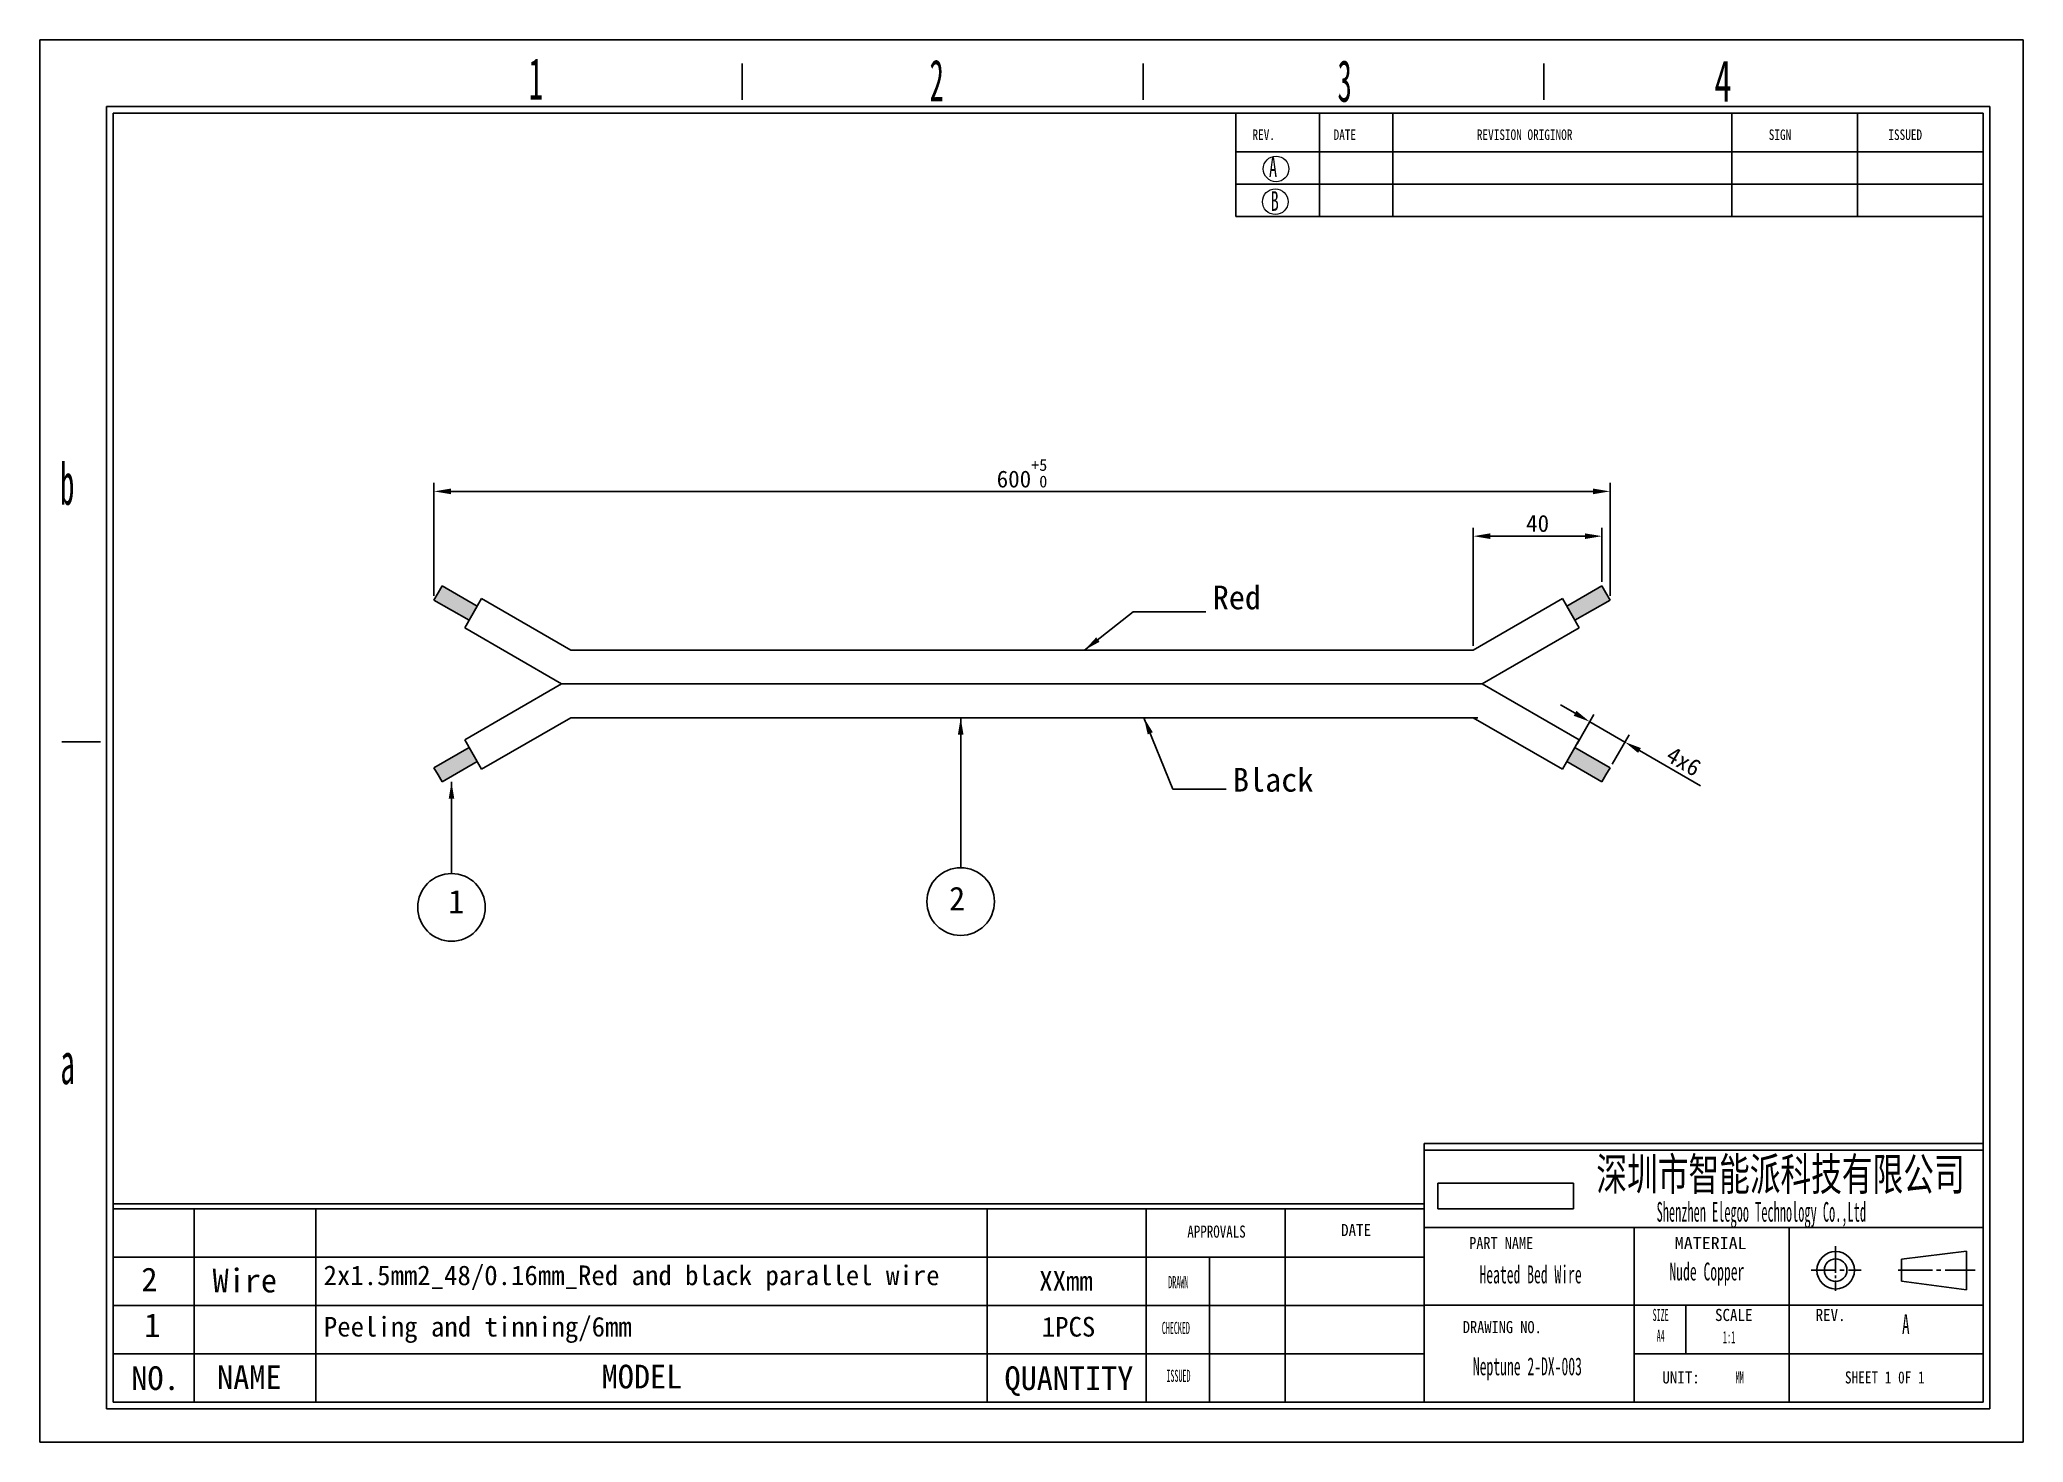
# Model space of a CAD drawing. Header units: millimetres. Extents: x 2 to 295, y 1 to 209.
import ezdxf

# ---------------------------------------------------------------- set-up
doc = ezdxf.new("R2010")
doc.units = ezdxf.units.MM
doc.header["$PDSIZE"] = -1
doc.layers.add('SLD-0', color=179, linetype='Continuous')
doc.styles.add('SLDTEXTSTYLE0', font='TXT', dxfattribs={"width": 0.56, "bigfont": 'bigfont'})
doc.styles.add('SLDTEXTSTYLE10', font='TXT', dxfattribs={"width": 0.862222})
doc.styles.add('SLDTEXTSTYLE11', font='TXT', dxfattribs={"width": 1.089})
doc.styles.add('SLDTEXTSTYLE13', font='TXT', dxfattribs={"width": 0.56})
doc.styles.add('SLDTEXTSTYLE14', font='TXT', dxfattribs={"width": 0.805625})
doc.styles.add('SLDTEXTSTYLE3', font='TXT', dxfattribs={"width": 0.484})
doc.styles.add('SLDTEXTSTYLE4', font='TXT', dxfattribs={"width": 0.40535})
doc.styles.add('SLDTEXTSTYLE5', font='TXT', dxfattribs={"width": 0.6})
doc.styles.add('SLDTEXTSTYLE6', font='TXT', dxfattribs={"width": 0.5025})
doc.styles.add('SLDTEXTSTYLE7', font='TXT', dxfattribs={"width": 0.9075})
doc.styles.add('SLDTEXTSTYLE8', font='TXT', dxfattribs={"width": 0.870455})
doc.styles.add('SLDTEXTSTYLE9', font='TXT', dxfattribs={"width": 0.7865})
doc.dimstyles.new('ISO-25', dxfattribs={"dimtxt": 2.5, "dimasz": 2.5, "dimexe": 1.25, "dimexo": 0.625, "dimtad": 1, "dimtxsty": 'Standard', "dimcen": 2.5, "dimadec": 0, "dimazin": 0, "dimtfac": 1, "dimtmove": 0, "dimatfit": 3, "dimfxl": 1, "dimarcsym": 0})
picture_1 = doc.add_image_def('image1.jpg', size_in_pixel=(1698, 321))

# ---------------------------------------------------------------- blocks, each defined once
blk = doc.blocks.new('*D7')
at = {"color": 0, "lineweight": -2}
for p, q in [((228.83, 109.08), (226.67, 110.33)), ((229.12, 104.58), (231.62, 108.91)), ((231, 107.83), (236.19, 104.83)), ((234.31, 101.58), (236.82, 105.91)), ((238.36, 103.58), (247.38, 98.37))]:
    blk.add_line(p, q, dxfattribs=at)
at = {"color": 0}
for points in [[(229.04, 109.44), (228.62, 108.72), (231, 107.83)], [(238.57, 103.94), (238.15, 103.22), (236.19, 104.83)]]:
    blk.add_solid(points, dxfattribs=at)
at = {"layer": 'Defpoints', "color": 0}
for p in [(228.81, 104.04), (236.19, 104.83), (234, 101.04)]:
    blk.add_point(p, dxfattribs=at)
at = {"color": 0, "insert": (244.89, 101.97), "char_height": 2.5, "attachment_point": 5, "rotation": 330}
blk.add_mtext('4x6', dxfattribs=at)
blk = doc.blocks.new('*D8')
at = {"color": 0, "lineweight": -2}
for p, q in [((213.78, 119.06), (213.78, 136.52)), ((216.28, 135.27), (230.3, 135.27)), ((232.8, 128.54), (232.8, 136.52))]:
    blk.add_line(p, q, dxfattribs=at)
at = {"color": 0}
for points in [[(216.28, 135.68), (216.28, 134.85), (213.78, 135.27)], [(230.3, 135.68), (230.3, 134.85), (232.8, 135.27)]]:
    blk.add_solid(points, dxfattribs=at)
at = {"layer": 'Defpoints', "color": 0}
for p in [(232.8, 135.27), (232.8, 127.92), (213.78, 118.43)]:
    blk.add_point(p, dxfattribs=at)
at = {"color": 0, "insert": (223.29, 137.14), "char_height": 2.5, "attachment_point": 5}
blk.add_mtext('40', dxfattribs=at)
blk = doc.blocks.new('*D9')
at = {"color": 0, "lineweight": -2}
for p, q in [((60.11, 126.45), (60.11, 143.14)), ((62.61, 141.89), (231.5, 141.89)), ((234, 126.45), (234, 143.14))]:
    blk.add_line(p, q, dxfattribs=at)
at = {"color": 0}
for points in [[(62.61, 142.3), (62.61, 141.47), (60.11, 141.89)], [(231.5, 142.3), (231.5, 141.47), (234, 141.89)]]:
    blk.add_solid(points, dxfattribs=at)
at = {"layer": 'Defpoints', "color": 0}
for p in [(234, 141.89), (60.11, 125.83), (234, 125.83)]:
    blk.add_point(p, dxfattribs=at)
at = {"color": 0, "insert": (147.05, 144.55), "char_height": 2.5, "attachment_point": 5}
blk.add_mtext('600{}{\\H0.7x;\\S+5^  0;}', dxfattribs=at)

msp = doc.modelspace()

# ---------------------------------------------------------------- hatches: boundary and pattern name
for points in [[(66.509, 124.92), (65.302, 122.829), (60.106, 125.829), (60.709, 126.874), (61.313, 127.92)], [(227.599, 124.92), (228.806, 122.829), (234.002, 125.829), (233.399, 126.874), (232.795, 127.92)], [(66.509, 101.945), (65.302, 104.037), (60.106, 101.037), (60.709, 99.991), (61.313, 98.945)], [(227.599, 101.945), (228.806, 104.037), (234.002, 101.037), (233.399, 99.991), (232.795, 98.945)]]:
    msp.add_hatch(color=256).paths.add_polyline_path(points)

# ---------------------------------------------------------------- linework, layer by layer
for p, q in [((60.106, 125.829), (60.709, 126.874)), ((61.313, 127.92), (60.709, 126.874)), ((66.509, 124.92), (61.313, 127.92)), ((227.599, 124.92), (232.795, 127.92)), ((232.795, 127.92), (233.399, 126.874)), ((234.002, 125.829), (233.399, 126.874)), ((65.302, 122.829), (60.106, 125.829)), ((228.806, 122.829), (234.002, 125.829)), ((78.991, 113.433), (64.656, 105.156)), ((78.991, 113.433), (215.117, 113.433)), ((215.117, 113.433), (229.453, 105.156)), ((80.331, 108.433), (67.156, 100.826)), ((80.331, 108.433), (214.447, 108.433)), ((213.778, 108.433), (226.953, 100.826)), ((65.302, 104.036), (60.106, 101.036)), ((64.656, 105.156), (67.156, 100.826)), ((229.453, 105.156), (226.953, 100.826)), ((228.806, 104.036), (234.002, 101.036)), ((60.106, 101.036), (60.709, 99.991)), ((61.313, 98.945), (60.709, 99.991)), ((66.509, 101.945), (61.313, 98.945)), ((227.599, 101.945), (232.795, 98.945)), ((232.795, 98.945), (233.399, 99.991)), ((234.002, 101.036), (233.399, 99.991))]:
    msp.add_line(p, q)
at = {"color": 1}
for p, q in [((64.656, 121.709), (67.156, 126.039)), ((80.331, 118.433), (67.156, 126.039)), ((213.778, 118.433), (226.953, 126.039)), ((229.453, 121.709), (226.953, 126.039)), ((78.991, 113.433), (64.656, 121.709)), ((215.117, 113.433), (229.453, 121.709)), ((80.331, 118.433), (213.778, 118.433))]:
    msp.add_line(p, q, dxfattribs=at)
at = {"color": 179}
for p, q in [((24.677, 35.811), (24.677, 7.219)), ((42.62, 35.748), (42.62, 7.156)), ((174.782, 7.219), (174.782, 28.663)), ((12.675, 14.39), (206.505, 14.39))]:
    msp.add_line(p, q, dxfattribs=at)
for centre in [(62.704, 80.384), (137.989, 81.243)]:
    msp.add_circle(centre, 5)
at = {"layer": 'SLD-0'}
for p, q in [((1.812, 208.674), (295.107, 208.674)), ((1.812, 1.294), (1.812, 208.674)), ((295.107, 208.674), (295.107, 1.294)), ((12.675, 7.219), (12.675, 197.811)), ((12.675, 197.811), (289.181, 197.811)), ((252.017, 197.811), (252.017, 182.514)), ((270.599, 197.811), (270.599, 182.514)), ((289.181, 197.811), (289.181, 7.219)), ((289.181, 7.219), (12.675, 7.219)), ((295.107, 1.294), (1.812, 1.294))]:
    msp.add_line(p, q, dxfattribs=at)
at = {"layer": 'SLD-0', "color": 6, "linetype": 'Continuous'}
for p, q in [((105.701, 199.786), (105.701, 205.169)), ((164.952, 199.786), (164.952, 205.169)), ((224.204, 199.786), (224.204, 205.169)), ((11.687, 6.231), (11.687, 198.799)), ((11.687, 198.799), (290.169, 198.799)), ((290.169, 198.799), (290.169, 6.231)), ((10.805, 104.853), (5.068, 104.853)), ((290.169, 6.231), (11.687, 6.231))]:
    msp.add_line(p, q, dxfattribs=at)
at = {"layer": 'SLD-0', "color": 179, "linetype": 'Continuous'}
for p, q in [((178.659, 197.811), (178.659, 182.514)), ((191.05, 197.811), (191.05, 182.514)), ((201.886, 197.811), (201.886, 182.514)), ((178.659, 192.074), (289.181, 192.074)), ((178.659, 187.294), (289.181, 187.294)), ((178.659, 182.514), (289.181, 182.514)), ((289.181, 45.462), (206.505, 45.462)), ((206.505, 45.462), (206.505, 7.219)), ((289.181, 44.506), (206.505, 44.506)), ((206.505, 36.531), (12.675, 36.531)), ((206.505, 35.811), (12.675, 35.811)), ((141.908, 35.811), (141.908, 7.219)), ((165.394, 35.811), (165.394, 7.219)), ((185.949, 35.811), (185.949, 7.219)), ((289.181, 33.033), (206.505, 33.033)), ((237.553, 33.033), (237.553, 7.219)), ((260.499, 7.219), (260.499, 33.033)), ((267.356, 26.35), (267.356, 30.316)), ((277.087, 28.354), (286.719, 29.538)), ((286.719, 23.846), (286.719, 29.538)), ((206.505, 28.663), (12.675, 28.663)), ((267.356, 26.733), (263.755, 26.733)), ((267.986, 26.733), (268.617, 26.733)), ((269.248, 26.733), (271.139, 26.733)), ((276.617, 26.733), (281.661, 26.733)), ((277.087, 25.106), (277.087, 28.354)), ((282.292, 26.733), (282.923, 26.733)), ((283.553, 26.733), (287.967, 26.733)), ((267.356, 25.966), (267.356, 25.583)), ((267.356, 25.2), (267.356, 23.667)), ((277.087, 25.106), (286.719, 23.846)), ((206.505, 21.515), (12.675, 21.515)), ((289.181, 21.56), (206.505, 21.56)), ((245.202, 21.56), (245.202, 14.39)), ((237.553, 14.39), (289.181, 14.39)), ((197.398, 7.219), (156.286, 7.219))]:
    msp.add_line(p, q, dxfattribs=at)
at = {"layer": 'SLD-0', "lineweight": 18}
for centre in [(184.622, 189.564), (184.499, 184.715)]:
    msp.add_circle(centre, 1.894, dxfattribs=at)
at = {"layer": 'SLD-0', "color": 179, "linetype": 'Continuous'}
for radius in [2.771, 1.669]:
    msp.add_circle((267.356, 26.733), radius, dxfattribs=at)

# ---------------------------------------------------------------- texts
at = {"attachment_point": 1}
for s, insert, char_height, width in [('{\\fSimSun|b0|i0|c134|p2;Red}', (175.249, 127.962), 3.5, 9.8776), ('{\\fSimSun|b0|i0|c134|p2;Black}', (178.24, 101.002), 3.5, 11.28794), ('1 ', (62.208, 82.98), 3.5, 3.76063), ('2 ', (136.272, 83.439), 3.5, 3.76063), ('{\\fSimSun|b0|i0|c134|p2;2}', (16.85, 27.135), 3.5, 4.84381), ('{\\fSimSun|b0|i0|c134|p2;Wire}', (27.376, 26.965), 3.5, 10.0429), ('{\\f@SimSun|b0|i0|c0|p2;2x1.5\\f@SimSun|b0|i0|c134|p2;mm2_\\f@SimSun|b0|i0|c0|p2;48/0.16mm\\f@SimSun|b0|i0|c134|p2;_Red and black parallel wire}', (43.787, 27.44), 2.910417, 114.52096), ('{\\fSimSun|b0|i0|c134|p2;XXmm}', (149.601, 26.614), 2.91042, 9.84121), ('{\\fSimSun|b0|i0|c134|p2;1}', (17.287, 20.368), 3.5, 3.26105), ('{\\fSimSun|b0|i0|c134|p2;Peeling and tinning/6mm}', (43.825, 19.847), 2.91042, 60.64246), ('{\\fSimSun|b0|i0|c134|p2;1PCS}', (149.972, 19.837), 2.91042, 10.0429), ('{\\fSimSun|b0|i0|c134|p2;NO.}', (15.366, 12.536), 3.5, 10.0429), ('{\\fSimSun|b0|i0|c134|p2;NAME}', (28.049, 12.673), 3.5, 10.0429), ('{\\fSimSun|b0|i0|c134|p2;MODEL}', (84.914, 12.766), 3.5, 10.0429), ('{\\fSimSun|b0|i0|c134|p2;QUANTITY}', (144.471, 12.525), 3.5, 10.0429)]:
    msp.add_mtext(s, dxfattribs=dict(at, insert=insert, char_height=char_height, width=width))
at = {"layer": 'SLD-0'}
for s, insert, char_height, attachment_point, style in [('1', (74.111, 205.971), 6.172, 1, 'SLDTEXTSTYLE6'), ('2', (133.388, 205.728), 6.172, 1, 'SLDTEXTSTYLE6'), ('3', (193.707, 205.666), 6.172, 1, 'SLDTEXTSTYLE6'), ('4', (249.441, 205.659), 6.172, 1, 'SLDTEXTSTYLE5'), ('A', (183.578, 191.286), 2.903, 1, 'SLDTEXTSTYLE5'), ('B', (183.832, 186.271), 2.903, 1, 'SLDTEXTSTYLE5'), ('b', (4.835, 146.092), 6.172, 1, 'SLDTEXTSTYLE6'), ('a', (4.88, 60.423), 6.172, 1, 'SLDTEXTSTYLE6'), ('{\\fSimSun|b0|i0|c134|p2;\\W0.689;深圳市智能派科技有限公司}', (259.201, 43.359), 4.82808, 2, 'SLDTEXTSTYLE11'), ('A', (277.178, 20.219), 2.91, 1, 'SLDTEXTSTYLE13')]:
    msp.add_mtext(s, dxfattribs=dict(at, insert=insert, char_height=char_height, attachment_point=attachment_point, style=style))
at = {"layer": 'SLD-0', "color": 179}
for s, insert, char_height, attachment_point, style in [('REV.', (181.129, 195.4), 1.5536, 1, 'SLDTEXTSTYLE9'), ('DATE', (193.126, 195.4), 1.5536, 1, 'SLDTEXTSTYLE9'), ('REVISION ORIGINOR', (214.308, 195.4), 1.55363, 1, 'SLDTEXTSTYLE9'), ('SIGN', (257.466, 195.4), 1.5536, 1, 'SLDTEXTSTYLE9'), ('ISSUED', (275.148, 195.4), 1.5536, 1, 'SLDTEXTSTYLE9'), ('{\\W0.46;Shenzhen Elegoo Technology Co.,Ltd}', (256.365, 36.822), 2.91042, 2, 'SLDTEXTSTYLE13'), ('APPROVALS', (175.815, 33.347), 1.7927, 2, 'SLDTEXTSTYLE9'), ('DATE', (196.449, 33.577), 1.7927, 2, 'SLDTEXTSTYLE7'), ('PART NAME', (217.905, 31.645), 1.7927, 2, 'SLDTEXTSTYLE10'), ('MATERIAL', (248.88, 31.645), 1.7927, 2, 'SLDTEXTSTYLE11'), ('DRAWN', (170.162, 25.873), 1.7927, 2, 'SLDTEXTSTYLE4'), ('SIZE', (241.479, 21.022), 1.7927, 2, 'SLDTEXTSTYLE4'), ('SCALE', (252.289, 21.022), 1.7927, 2, 'SLDTEXTSTYLE7'), ('REV.', (266.61, 21.022), 1.7927, 2, 'SLDTEXTSTYLE7'), ('CHECKED', (169.803, 19.105), 1.7927, 2, 'SLDTEXTSTYLE4'), ('DRAWING NO.', (218.07, 19.229), 1.79265, 2, 'SLDTEXTSTYLE8'), ('A4', (241.49, 17.953), 1.7927, 2, 'SLDTEXTSTYLE4'), ('1:1', (251.596, 17.745), 1.7927, 2, 'SLDTEXTSTYLE3'), ('ISSUED', (170.188, 12.025), 1.7927, 2, 'SLDTEXTSTYLE4'), ('UNIT:', (244.499, 11.791), 1.7927, 2, 'SLDTEXTSTYLE7'), ('MM', (253.161, 11.791), 1.7927, 2, 'SLDTEXTSTYLE3'), ('SHEET 1 0F 1', (274.62, 11.791), 1.79265, 2, 'SLDTEXTSTYLE14')]:
    msp.add_mtext(s, dxfattribs=dict(at, insert=insert, char_height=char_height, attachment_point=attachment_point, style=style))
at = {"layer": 'SLD-0', "color": 0, "char_height": 2.64583, "attachment_point": 2, "style": 'SLDTEXTSTYLE0'}
for s, insert in [('{\\fSimSun|b0|i0|c134|p2;\\W0.56;Heated Bed Wire}', (222.251, 27.441)), ('{\\fSimSun|b0|i0|c134|p2;\\W0.56;Nude Copper}', (248.32, 27.875)), ('{\\fSimSun|b0|i0|c134|p2;Neptune 2-\\W0.56;DX-003}', (221.781, 13.851))]:
    msp.add_mtext(s, dxfattribs=dict(at, insert=insert))

# ---------------------------------------------------------------- dimensions: what is measured, and where the dimension line sits
dim = msp.add_linear_dim(base=(234.002, 141.888), p1=(60.106, 125.829), p2=(234.002, 125.829), text='600{}{\\H0.7x;\\S+5^  0;}', dimstyle='ISO-25')
dim.commit()
dim.dimension.update_dxf_attribs({"geometry": '*D9', "text_midpoint": (147.054, 141.888), "dimtype": 160})
dim = msp.add_linear_dim(base=(232.795, 135.266), p1=(213.778, 118.433), p2=(232.795, 127.92), text='40', dimstyle='ISO-25', override={"dimgap": 0.625, "dimtol": 0, "dimlim": 0})
dim.commit()
dim.dimension.update_dxf_attribs({"geometry": '*D8', "text_midpoint": (223.286, 137.141)})
dim = msp.add_linear_dim(base=(236.192, 104.829), p1=(228.806, 104.036), p2=(234.002, 101.036), angle=330, text='4x6', dimstyle='ISO-25', override={"dimgap": 0.625, "dimtol": 0, "dimlim": 0})
dim.commit()
dim.dimension.update_dxf_attribs({"geometry": '*D7', "text_midpoint": (243.95, 100.35), "dimtype": 161})

# ---------------------------------------------------------------- pictures from other files: only their frames are drawn
image = msp.add_image(picture_1, insert=(208.528, 35.822), size_in_units=(20.09, 3.798))
image.dxf.flags = 7

# ---------------------------------------------------------------- leaders
for points in [[(156.309, 118.433), (163.485, 124.074), (174.216, 124.074)], [(137.989, 108.433), (137.989, 86.243)], [(165.075, 108.433), (169.367, 97.881), (177.223, 97.881)], [(62.704, 98.945), (62.704, 85.384)]]:
    msp.add_leader(points, dimstyle='ISO-25', override={"dimgap": 0.625, "dimtad": 0})

doc.saveas('drawing.dxf')
